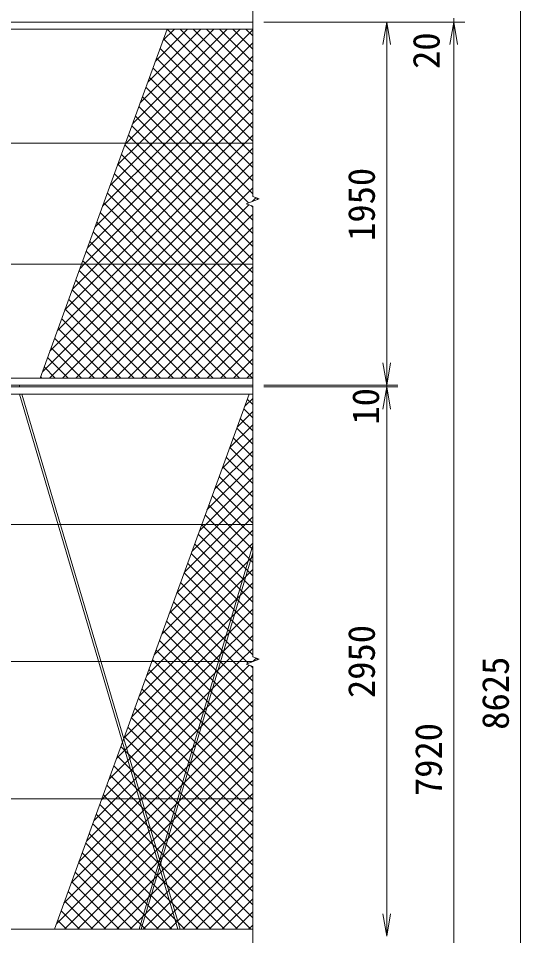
# Model space of a CAD drawing. Units: millimetres, scale not verified. Extents: x -30601 to 30601, y -19271 to 19271.
# Drawn here: x -26525 to -23826, y -12405 to -7478 of the extents above; entities that cross this region are included whole.
import ezdxf
from ezdxf.enums import TextEntityAlignment as Align

# ---------------------------------------------------------------- set-up
doc = ezdxf.new("R2010")
doc.units = ezdxf.units.MM
doc.header["$LTSCALE"] = 80
for name, color, linetype, lineweight in [('0-3_D-STR1', 1, 'Continuous', 9), ('0-7_D-STR3', 3, 'Continuous', 9), ('0-8_D-STR2', 7, 'Continuous', 9), ('0-9_D-STR-DIM', 7, 'Continuous', 9), ('0-A_0', 7, 'Continuous', 9)]:
    doc.layers.add(name, color=color, linetype=linetype, lineweight=lineweight)
doc.styles.add('ＭＳ ゴシック', font='')
doc.styles.get('ＭＳ ゴシック').set_extended_font_data('MS Gothic')

# ---------------------------------------------------------------- blocks, each defined once
blk = doc.blocks.new('_Open')
at = {"layer": '0-A_0'}
blk.add_line((-80, 13.33), (0, 0), dxfattribs=at)
blk.add_lwpolyline([(-80, -13.33), (0, 0), (-80, 0)], dxfattribs=at)

msp = doc.modelspace()

# ---------------------------------------------------------------- linework, layer by layer
at = {"layer": '0-3_D-STR1'}
for p, q in [((-26680.55, -7497.94), (-25265.55, -7497.94)), ((-26680.55, -7536.04), (-25265.55, -7536.04)), ((-26645.55, -9409.84), (-25265.55, -9409.84)), ((-26645.55, -9447.94), (-25265.55, -9447.94)), ((-26645.55, -9457.94), (-25265.55, -9457.94)), ((-26645.55, -9496.04), (-25265.55, -9496.04)), ((-26645.55, -12369.84), (-25265.55, -12369.84))]:
    msp.add_line(p, q, dxfattribs=at)
at = {"layer": '0-7_D-STR3'}
for p, q in [((-25265.55, -8147.94), (-26683.05, -8147.94)), ((-25265.55, -8797.94), (-26683.05, -8797.94)), ((-26520.07, -9447.94), (-26517.11, -9457.94)), ((-26518.34, -9496.04), (-25667.19, -12369.84)), ((-26505.83, -9496.04), (-25654.67, -12369.84)), ((-25265.55, -10195.94), (-26683.05, -10195.94)), ((-25265.55, -10307.3), (-25876.43, -12369.84)), ((-25265.55, -10349.55), (-25863.92, -12369.84)), ((-25265.55, -10932.94), (-26683.05, -10932.94)), ((-25265.55, -11669.94), (-26683.05, -11669.94))]:
    msp.add_line(p, q, dxfattribs=at)
at = {"layer": '0-8_D-STR2'}
for p, q in [((-25910.22, -8042.73), (-25403.53, -7536.04)), ((-25869.75, -7931.55), (-25474.24, -7536.04)), ((-25829.29, -7820.38), (-25544.95, -7536.04)), ((-25788.82, -7709.2), (-25615.66, -7536.04)), ((-25748.36, -7598.03), (-25686.37, -7536.04)), ((-25265.55, -7996.45), (-25725.84, -7536.16)), ((-25265.55, -7925.74), (-25655.25, -7536.04)), ((-25265.55, -7855.03), (-25584.54, -7536.04)), ((-25265.55, -7784.32), (-25513.83, -7536.04)), ((-25265.55, -7713.61), (-25443.12, -7536.04)), ((-25265.55, -7642.9), (-25372.41, -7536.04)), ((-25265.55, -7572.19), (-25301.7, -7536.04)), ((-25874.01, -8147.94), (-25265.55, -7539.48)), ((-25803.3, -8147.94), (-25265.55, -7610.19)), ((-25265.55, -8067.16), (-25744.71, -7588)), ((-25265.55, -8137.87), (-25763.58, -7639.84)), ((-25732.59, -8147.94), (-25265.55, -7680.9)), ((-25326.2, -8147.94), (-25782.45, -7691.69)), ((-25396.91, -8147.94), (-25801.32, -7743.53)), ((-25661.88, -8147.94), (-25265.55, -7751.61)), ((-25467.62, -8147.94), (-25820.19, -7795.37)), ((-25591.17, -8147.94), (-25265.55, -7822.33)), ((-25520.46, -8147.94), (-25265.55, -7893.04)), ((-25679.75, -8147.94), (-25876.79, -7950.9)), ((-25449.75, -8147.94), (-25265.55, -7963.75)), ((-25750.46, -8147.94), (-25895.66, -8002.74)), ((-25821.17, -8147.94), (-25914.53, -8054.58)), ((-25379.03, -8147.94), (-25265.55, -8034.46)), ((-25891.88, -8147.94), (-25933.4, -8106.42)), ((-25308.32, -8147.94), (-25265.55, -8105.17)), ((-26170.46, -8797.94), (-25520.46, -8147.94)), ((-26153, -8709.78), (-25591.17, -8147.94)), ((-26112.54, -8598.6), (-25661.88, -8147.94)), ((-26099.75, -8797.94), (-25449.75, -8147.94)), ((-26072.08, -8487.43), (-25732.59, -8147.94)), ((-26031.61, -8376.25), (-25803.3, -8147.94)), ((-26029.03, -8797.94), (-25379.03, -8147.94)), ((-25991.15, -8265.08), (-25874.01, -8147.94)), ((-25958.32, -8797.94), (-25308.32, -8147.94)), ((-25312.59, -8797.94), (-25952.27, -8158.26)), ((-25265.55, -8774.27), (-25891.88, -8147.94)), ((-25887.61, -8797.94), (-25265.55, -8175.88)), ((-25265.55, -8703.56), (-25821.17, -8147.94)), ((-25265.55, -8632.85), (-25750.46, -8147.94)), ((-25265.55, -8562.14), (-25679.75, -8147.94)), ((-25265.55, -8350), (-25467.62, -8147.94)), ((-25265.55, -8279.29), (-25396.91, -8147.94)), ((-25265.55, -8208.58), (-25326.2, -8147.94)), ((-25383.3, -8797.94), (-25971.14, -8210.1)), ((-25454.01, -8797.94), (-25990.01, -8261.95)), ((-25816.9, -8797.94), (-25265.55, -8246.59)), ((-25524.72, -8797.94), (-26008.88, -8313.79)), ((-25746.19, -8797.94), (-25265.55, -8317.3)), ((-25595.43, -8797.94), (-26027.74, -8365.63)), ((-25666.15, -8797.94), (-26046.61, -8417.47)), ((-25675.48, -8797.94), (-25265.55, -8388.01)), ((-25736.86, -8797.94), (-26065.48, -8469.31)), ((-25269.04, -8462.21), (-25248.37, -8441.54)), ((-25236.06, -8450.21), (-25242.64, -8443.63)), ((-25807.57, -8797.94), (-26084.35, -8521.16)), ((-25265.55, -8491.43), (-25273.15, -8483.82)), ((-25534.06, -8797.94), (-25265.55, -8529.43)), ((-25878.28, -8797.94), (-26103.22, -8573)), ((-25463.35, -8797.94), (-25265.55, -8600.14)), ((-25948.99, -8797.94), (-26122.09, -8624.84)), ((-26019.7, -8797.94), (-26140.96, -8676.68)), ((-25392.64, -8797.94), (-25265.55, -8670.85)), ((-26090.41, -8797.94), (-26159.83, -8728.52)), ((-25321.93, -8797.94), (-25265.55, -8741.56)), ((-26395.79, -9376.83), (-25816.9, -8797.94)), ((-26358.09, -9409.84), (-25746.19, -8797.94)), ((-26355.33, -9265.65), (-25887.61, -8797.94)), ((-26314.86, -9154.48), (-25958.32, -8797.94)), ((-26287.38, -9409.84), (-25675.48, -8797.94)), ((-26274.4, -9043.3), (-26029.03, -8797.94)), ((-26233.93, -8932.13), (-26099.75, -8797.94)), ((-26193.47, -8820.95), (-26170.46, -8797.94)), ((-26161.12, -8797.94), (-26178.7, -8780.36)), ((-25549.22, -9409.84), (-26161.12, -8797.94)), ((-26145.96, -9409.84), (-25534.06, -8797.94)), ((-25478.51, -9409.84), (-26090.41, -8797.94)), ((-26075.25, -9409.84), (-25463.35, -8797.94)), ((-25407.8, -9409.84), (-26019.7, -8797.94)), ((-26004.54, -9409.84), (-25392.64, -8797.94)), ((-25337.09, -9409.84), (-25948.99, -8797.94)), ((-25933.83, -9409.84), (-25321.93, -8797.94)), ((-25266.38, -9409.84), (-25878.28, -8797.94)), ((-25863.12, -9409.84), (-25265.55, -8812.27)), ((-25265.55, -9339.95), (-25807.57, -8797.94)), ((-25265.55, -9269.24), (-25736.86, -8797.94)), ((-25265.55, -9198.53), (-25666.15, -8797.94)), ((-25265.55, -9127.82), (-25595.43, -8797.94)), ((-25265.55, -9057.11), (-25524.72, -8797.94)), ((-25265.55, -8986.4), (-25454.01, -8797.94)), ((-25265.55, -8915.69), (-25383.3, -8797.94)), ((-25265.55, -8844.98), (-25312.59, -8797.94)), ((-25619.93, -9409.84), (-26197.56, -8832.21)), ((-25690.64, -9409.84), (-26216.43, -8884.05)), ((-25792.41, -9409.84), (-25265.55, -8882.99)), ((-25761.35, -9409.84), (-26235.3, -8935.89)), ((-25721.7, -9409.84), (-25265.55, -8953.7)), ((-25832.06, -9409.84), (-26254.17, -8987.73)), ((-25902.77, -9409.84), (-26273.04, -9039.57)), ((-25650.99, -9409.84), (-25265.55, -9024.41)), ((-25973.48, -9409.84), (-26291.91, -9091.42)), ((-25580.27, -9409.84), (-25265.55, -9095.12)), ((-26044.19, -9409.84), (-26310.78, -9143.26)), ((-26114.91, -9409.84), (-26329.65, -9195.1)), ((-25509.56, -9409.84), (-25265.55, -9165.83)), ((-26185.62, -9409.84), (-26348.52, -9246.94)), ((-25438.85, -9409.84), (-25265.55, -9236.54)), ((-26256.33, -9409.84), (-26367.38, -9298.78)), ((-25368.14, -9409.84), (-25265.55, -9307.25)), ((-26327.04, -9409.84), (-26386.25, -9350.62)), ((-26397.75, -9409.84), (-26405.12, -9402.47)), ((-25297.43, -9409.84), (-25265.55, -9377.96)), ((-25308.82, -9562.65), (-25265.55, -9519.38)), ((-25265.55, -9552.09), (-25294.46, -9523.18)), ((-25349.29, -9673.83), (-25265.55, -9590.09)), ((-25265.55, -9622.8), (-25313.32, -9575.02)), ((-25265.55, -9693.51), (-25332.19, -9626.87)), ((-25389.75, -9785), (-25265.55, -9660.8)), ((-25265.55, -9764.22), (-25351.06, -9678.71)), ((-25430.21, -9896.18), (-25265.55, -9731.51)), ((-25265.55, -9834.93), (-25369.93, -9730.55)), ((-25470.68, -10007.35), (-25265.55, -9802.22)), ((-25265.55, -9905.64), (-25388.8, -9782.39)), ((-25265.55, -9976.35), (-25407.67, -9834.23)), ((-25511.14, -10118.53), (-25265.55, -9872.94)), ((-25265.55, -10047.06), (-25426.54, -9886.08)), ((-25517.85, -10195.94), (-25265.55, -9943.65)), ((-25265.55, -10117.77), (-25445.41, -9937.92)), ((-25265.55, -10188.48), (-25464.28, -9989.76)), ((-25328.81, -10195.94), (-25483.14, -10041.6)), ((-25447.14, -10195.94), (-25265.55, -10014.36)), ((-25399.52, -10195.94), (-25502.01, -10093.44)), ((-25376.43, -10195.94), (-25265.55, -10085.07)), ((-25470.23, -10195.94), (-25520.88, -10145.28)), ((-25673, -10563.23), (-25305.71, -10195.94)), ((-25632.54, -10452.05), (-25376.43, -10195.94)), ((-25592.07, -10340.88), (-25447.14, -10195.94)), ((-25551.61, -10229.7), (-25517.85, -10195.94)), ((-25265.55, -10471.33), (-25539.75, -10197.13)), ((-25265.55, -10400.61), (-25470.23, -10195.94)), ((-25265.55, -10329.9), (-25399.52, -10195.94)), ((-25265.55, -10259.19), (-25328.81, -10195.94)), ((-25305.71, -10195.94), (-25265.55, -10155.78)), ((-25713.47, -10674.4), (-25265.55, -10226.49)), ((-25265.55, -10542.04), (-25558.62, -10248.97)), ((-25753.93, -10785.58), (-25265.55, -10297.2)), ((-25265.55, -10612.75), (-25577.49, -10300.81)), ((-25794.39, -10896.75), (-25265.55, -10367.91)), ((-25265.55, -10683.46), (-25596.36, -10352.65)), ((-25759.87, -10932.94), (-25265.55, -10438.62)), ((-25265.55, -10754.17), (-25615.23, -10404.49)), ((-25265.55, -10824.88), (-25634.1, -10456.34)), ((-25689.16, -10932.94), (-25265.55, -10509.33)), ((-25265.55, -10895.59), (-25652.96, -10508.18)), ((-25618.45, -10932.94), (-25265.55, -10580.04)), ((-25369.62, -10932.94), (-25690.7, -10611.86)), ((-25440.33, -10932.94), (-25709.57, -10663.7)), ((-25547.74, -10932.94), (-25265.55, -10650.75)), ((-25511.04, -10932.94), (-25728.44, -10715.54)), ((-25477.03, -10932.94), (-25265.55, -10721.46)), ((-25581.75, -10932.94), (-25747.31, -10767.39)), ((-25652.47, -10932.94), (-25766.18, -10819.23)), ((-25406.32, -10932.94), (-25265.55, -10792.17)), ((-25723.18, -10932.94), (-25785.05, -10871.07)), ((-26037.18, -11563.8), (-25406.32, -10932.94)), ((-25996.72, -11452.63), (-25477.03, -10932.94)), ((-25956.25, -11341.45), (-25547.74, -10932.94)), ((-25915.79, -11230.28), (-25618.45, -10932.94)), ((-25875.32, -11119.1), (-25689.16, -10932.94)), ((-25834.86, -11007.93), (-25759.87, -10932.94)), ((-25793.89, -10932.94), (-25803.92, -10922.91)), ((-25265.55, -11461.27), (-25793.89, -10932.94)), ((-25265.55, -11390.56), (-25723.18, -10932.94)), ((-25265.55, -11319.85), (-25652.47, -10932.94)), ((-25265.55, -11249.14), (-25581.75, -10932.94)), ((-25265.55, -11178.43), (-25511.04, -10932.94)), ((-25265.55, -11107.72), (-25440.33, -10932.94)), ((-25265.55, -11037.01), (-25369.62, -10932.94)), ((-25264.52, -10932.57), (-25246.26, -10914.31)), ((-25238.17, -10922.97), (-25247.16, -10913.98)), ((-25265.55, -11531.99), (-25822.78, -10974.75)), ((-25265.55, -10966.3), (-25277.67, -10954.18)), ((-25931.19, -11669.94), (-25265.55, -11004.31)), ((-25265.55, -11602.7), (-25841.65, -11026.59)), ((-25269.02, -11669.94), (-25860.52, -11078.44)), ((-25860.48, -11669.94), (-25265.55, -11075.02)), ((-25339.73, -11669.94), (-25879.39, -11130.28)), ((-25410.44, -11669.94), (-25898.26, -11182.12)), ((-25789.76, -11669.94), (-25265.55, -11145.73)), ((-25719.05, -11669.94), (-25265.55, -11216.44)), ((-25481.15, -11669.94), (-25917.13, -11233.96)), ((-25551.86, -11669.94), (-25936, -11285.8)), ((-25648.34, -11669.94), (-25265.55, -11287.15)), ((-25622.57, -11669.94), (-25954.87, -11337.65)), ((-25577.63, -11669.94), (-25265.55, -11357.86)), ((-25693.28, -11669.94), (-25973.74, -11389.49)), ((-25506.92, -11669.94), (-25265.55, -11428.57)), ((-25763.99, -11669.94), (-25992.6, -11441.33)), ((-25834.7, -11669.94), (-26011.47, -11493.17)), ((-25436.21, -11669.94), (-25265.55, -11499.28)), ((-25905.41, -11669.94), (-26030.34, -11545.01)), ((-25365.5, -11669.94), (-25265.55, -11569.99)), ((-25976.13, -11669.94), (-26049.21, -11596.85)), ((-26320.43, -12342.03), (-25648.34, -11669.94)), ((-26279.97, -12230.85), (-25719.05, -11669.94)), ((-26277.53, -12369.84), (-25577.63, -11669.94)), ((-26239.5, -12119.68), (-25789.76, -11669.94)), ((-26206.82, -12369.84), (-25506.92, -11669.94)), ((-26199.04, -12008.5), (-25860.48, -11669.94)), ((-26158.57, -11897.33), (-25931.19, -11669.94)), ((-26136.11, -12369.84), (-25436.21, -11669.94)), ((-26046.84, -11669.94), (-26068.08, -11648.7)), ((-26065.4, -12369.84), (-25365.5, -11669.94)), ((-25346.94, -12369.84), (-26046.84, -11669.94)), ((-25994.69, -12369.84), (-25294.79, -11669.94)), ((-25276.23, -12369.84), (-25976.13, -11669.94)), ((-25265.55, -12309.8), (-25905.41, -11669.94)), ((-25265.55, -12239.09), (-25834.7, -11669.94)), ((-25265.55, -12168.38), (-25763.99, -11669.94)), ((-25265.55, -12097.67), (-25693.28, -11669.94)), ((-25265.55, -12026.96), (-25622.57, -11669.94)), ((-25265.55, -11956.25), (-25551.86, -11669.94)), ((-25265.55, -11885.54), (-25481.15, -11669.94)), ((-25265.55, -11814.83), (-25410.44, -11669.94)), ((-25265.55, -11744.12), (-25339.73, -11669.94)), ((-25294.79, -11669.94), (-25265.55, -11640.7)), ((-25265.55, -11673.41), (-25269.02, -11669.94)), ((-25417.65, -12369.84), (-26086.95, -11700.54)), ((-25923.98, -12369.84), (-25265.55, -11711.41)), ((-25488.36, -12369.84), (-26105.82, -11752.38)), ((-25559.07, -12369.84), (-26124.69, -11804.22)), ((-25853.27, -12369.84), (-25265.55, -11782.12)), ((-25629.78, -12369.84), (-26143.56, -11856.06)), ((-25782.56, -12369.84), (-25265.55, -11852.83)), ((-25700.49, -12369.84), (-26162.42, -11907.91)), ((-25771.2, -12369.84), (-26181.29, -11959.75)), ((-25711.85, -12369.84), (-25265.55, -11923.54)), ((-25841.91, -12369.84), (-26200.16, -12011.59)), ((-25641.14, -12369.84), (-25265.55, -11994.26)), ((-25912.62, -12369.84), (-26219.03, -12063.43)), ((-25570.43, -12369.84), (-25265.55, -12064.97)), ((-25983.33, -12369.84), (-26237.9, -12115.27)), ((-26054.04, -12369.84), (-26256.77, -12167.11)), ((-25499.72, -12369.84), (-25265.55, -12135.68)), ((-25429, -12369.84), (-25265.55, -12206.39)), ((-26124.75, -12369.84), (-26275.64, -12218.96)), ((-26195.46, -12369.84), (-26294.51, -12270.8)), ((-25358.29, -12369.84), (-25265.55, -12277.1)), ((-26266.18, -12369.84), (-26313.38, -12322.64)), ((-25287.58, -12369.84), (-25265.55, -12347.81))]:
    msp.add_line(p, q, dxfattribs=at)
for points in [[(-25950.68, -8153.9), (-25944.72, -8147.94), (-25332.82, -7536.04)], [(-25265.55, -8420.72), (-25538.33, -8147.94), (-25839.06, -7847.21)], [(-25287.9, -8469.08), (-25609.04, -8147.94), (-25857.92, -7899.05)], [(-26216.67, -9409.84), (-25604.77, -8797.94), (-25285.99, -8479.15)], [(-25290.01, -10941.84), (-25298.91, -10932.94), (-25671.83, -10560.02)], [(-26077.65, -11674.98), (-26072.61, -11669.94), (-25335.61, -10932.94), (-25265.55, -10862.88)], [(-26118.11, -11786.15), (-26001.9, -11669.94), (-25283.88, -10951.92)]]:
    msp.add_lwpolyline(points, dxfattribs=at)
for points in [[(-25265.55, -7536.04), (-25725.8, -7536.04), (-25948.51, -8147.94), (-25265.55, -8147.94)], [(-25265.55, -8486.59), (-25300.79, -8473.77), (-25230.31, -8448.11), (-25265.55, -8435.29), (-25265.55, -8147.94), (-25948.51, -8147.94), (-26185.09, -8797.94), (-25265.55, -8797.94)], [(-25265.55, -8797.94), (-26185.09, -8797.94), (-26407.81, -9409.84), (-25265.55, -9409.84)], [(-25265.55, -9496.04), (-25284.58, -9496.04), (-25539.32, -10195.94), (-25265.55, -10195.94)], [(-25265.55, -10195.94), (-25539.32, -10195.94), (-25807.57, -10932.94), (-25265.55, -10932.94), (-25230.31, -10920.11), (-25265.55, -10907.29)], [(-25265.55, -10958.59), (-25300.79, -10945.77), (-25265.55, -10932.94), (-25807.57, -10932.94), (-26075.81, -11669.94), (-25265.55, -11669.94)], [(-25265.55, -11669.94), (-26075.81, -11669.94), (-26330.55, -12369.84), (-25265.55, -12369.84)]]:
    msp.add_lwpolyline(points, close=True, dxfattribs=at)
at = {"layer": '0-9_D-STR-DIM'}
for p, q in [((-25265.55, -6732.94), (-25265.55, -8435.29)), ((-23825.55, -6912.94), (-23825.55, -15297.94)), ((-24185.55, -7497.94), (-24185.55, -7477.94)), ((-25205.55, -7497.94), (-24485.55, -7497.94)), ((-25205.55, -7497.94), (-24125.55, -7497.94)), ((-25205.55, -7497.94), (-24125.55, -7497.94)), ((-24545.55, -7617.94), (-24545.55, -9327.94)), ((-24185.55, -7617.94), (-24185.55, -15297.94)), ((-24185.55, -7617.94), (-24185.55, -7737.94)), ((-25300.79, -8473.77), (-25230.31, -8448.11)), ((-25230.31, -8448.11), (-25265.55, -8435.29)), ((-25265.55, -8486.59), (-25300.79, -8473.77)), ((-25265.55, -8486.59), (-25265.55, -10907.29)), ((-24545.55, -9327.94), (-24545.55, -9207.94)), ((-25205.55, -9447.94), (-24485.55, -9447.94)), ((-25205.55, -9447.94), (-24485.55, -9447.94)), ((-25205.55, -9457.94), (-24485.55, -9457.94)), ((-25205.55, -9457.94), (-24485.55, -9457.94)), ((-24545.55, -9447.94), (-24545.55, -9457.94)), ((-24545.55, -9577.94), (-24545.55, -9697.94)), ((-24545.55, -9577.94), (-24545.55, -12287.94)), ((-25300.79, -10945.77), (-25230.31, -10920.11)), ((-25230.31, -10920.11), (-25265.55, -10907.29)), ((-25265.55, -10958.59), (-25300.79, -10945.77)), ((-25265.55, -10958.59), (-25265.55, -13867.29)), ((-24545.55, -12287.94), (-24545.55, -12167.94))]:
    msp.add_line(p, q, dxfattribs=at)

# ---------------------------------------------------------------- block references
at = {"layer": '0-9_D-STR-DIM', "xscale": 1.5, "yscale": 1.5}
for p, rotation in [((-24545.55, -7497.94), 90), ((-24185.55, -7497.94), 90), ((-24185.55, -7497.94), 90), ((-24545.55, -9447.94), 270), ((-24545.55, -9447.94), 270), ((-24545.55, -9457.94), 90), ((-24545.55, -9457.94), 90), ((-24545.55, -12407.94), 270), ((-24545.55, -12407.94), 270)]:
    msp.add_blockref('_Open', p, dxfattribs=dict(at, rotation=rotation))

# ---------------------------------------------------------------- texts
at = {"layer": '0-9_D-STR-DIM', "style": 'ＭＳ ゴシック'}
for s, p in [('20', (-24217.78, -7749.98)), ('1950', (-24565.8, -8673.64)), ('10', (-24543.46, -9660.11)), ('2950', (-24565.8, -11128.69)), ('8625', (-23845.8, -11298.87)), ('7920', (-24205.8, -11655.19))]:
    msp.add_text(s, height=144.3, rotation=90, dxfattribs=at).set_placement(p, align=Align.BOTTOM_LEFT)

doc.saveas('drawing.dxf')
